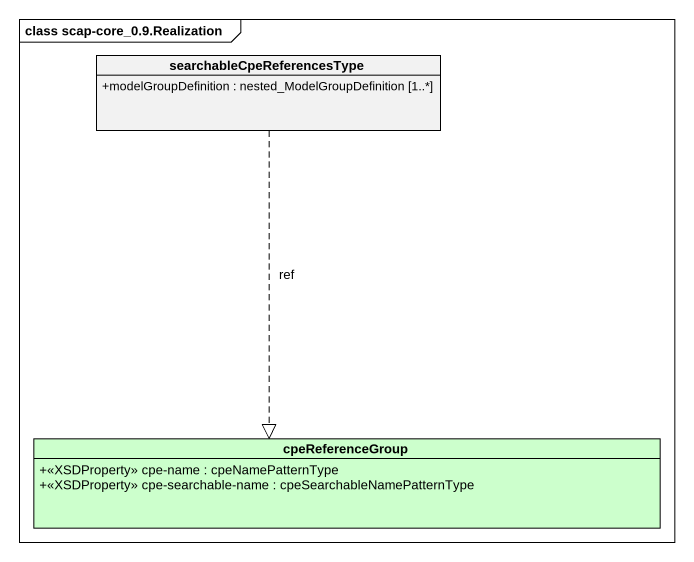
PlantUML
@startuml
mainframe class scap-core_0.9.Realization
hide circle
hide empty members
skinparam classAttributeIconSize 0
class searchableCpeReferencesType {
  +modelGroupDefinition : nested_ModelGroupDefinition [1..*]
}
class cpeReferenceGroup #CCFFCC {
  +<<XSDProperty>> cpe-name : cpeNamePatternType
  +<<XSDProperty>> cpe-searchable-name : cpeSearchableNamePatternType
}
searchableCpeReferencesType ..|> cpeReferenceGroup : ref
@enduml
